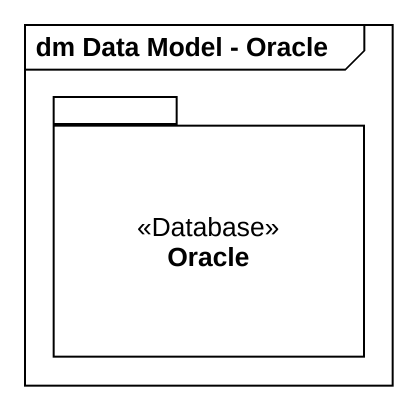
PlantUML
@startuml
mainframe dm Data Model - Oracle
package Oracle <<Database>> {
}
@enduml
